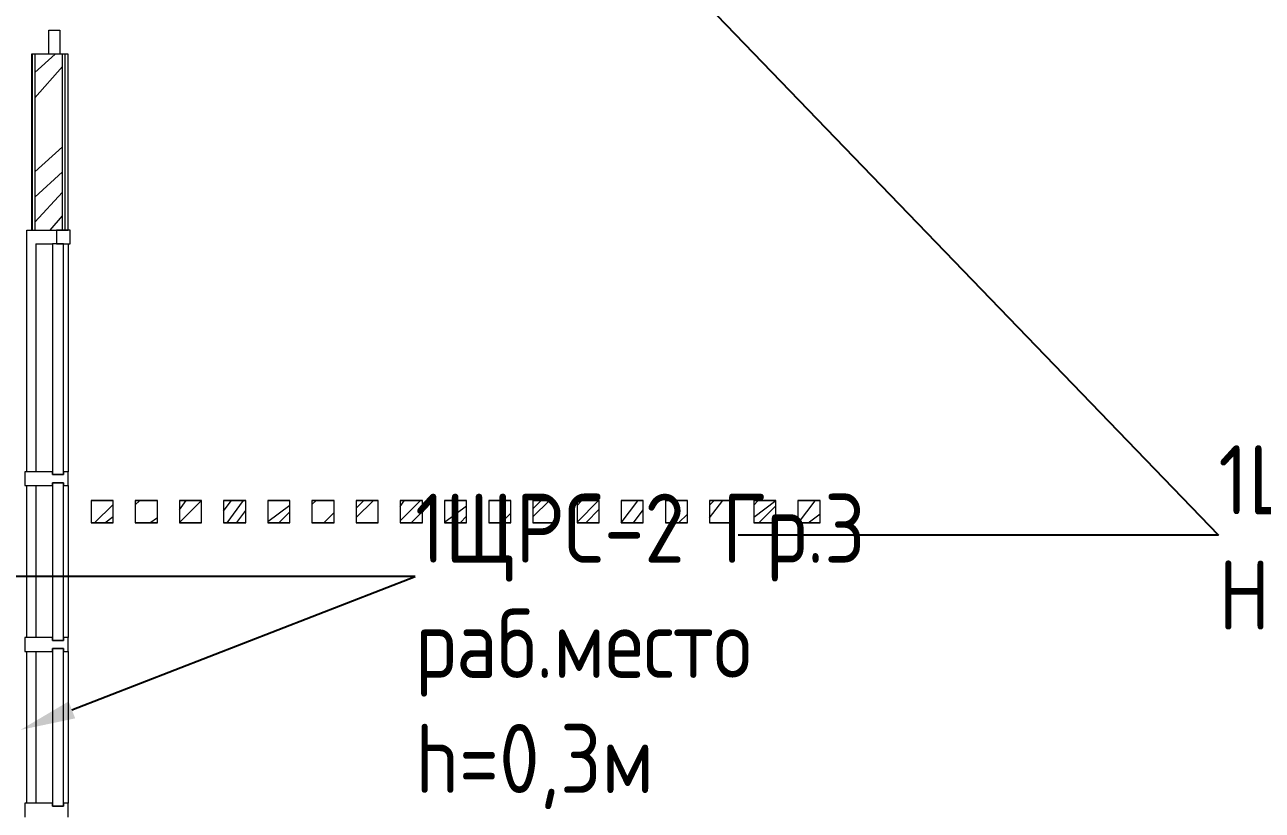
# Model space of a CAD drawing. Header units: millimetres. Extents: x -32 to 417638015, y -35 to 175284279.
# Drawn here: x 416283091 to 416287572, y 175235748 to 175238591 of the extents above; entities that cross this region are included whole.
import ezdxf
from ezdxf import colors
from ezdxf.entities.mleader import LeaderData, LeaderLine
from ezdxf.math import Vec2, Vec3

# ---------------------------------------------------------------- set-up
doc = ezdxf.new("R2010")
doc.units = ezdxf.units.MM
doc.layers.add('_ЭМ_Надписи', color=7, linetype='Continuous')
doc.layers.add('ЭОМ_Лотки рабочие', color=5, linetype='Continuous')
for name, color, linetype, lineweight in [('_ЭМ_ТХобщее_слой', 7, 'Continuous', 30), ('Витраж', 7, 'Continuous', 9), ('Двери', 7, 'Continuous', 9), ('Ограждение', 7, 'Continuous', 9), ('Панели витража', 7, 'Continuous', 9), ('Перекрытие', 7, 'Continuous', 18), ('Стены отделка', 7, 'Continuous', 30), ('Стены штриховка', 7, 'Continuous', 9), ('ШТРИХОВКА', 252, 'Continuous', 15)]:
    doc.layers.add(name, color=color, linetype=linetype, lineweight=lineweight)
doc.styles.add('ЭОМ', font='isocpeur.ttf', dxfattribs={"width": 0.85, "height": 250})

# ---------------------------------------------------------------- blocks, each defined once
blk = doc.blocks.new('ТХ 1 этаж.')
at = {"layer": 'Ограждение', "true_color": 0x939598}
h = blk.add_hatch(dxfattribs=at)
h.set_pattern_fill('FP_23', color=252, style=0, pattern_type=2)
h.set_pattern_definition([(45, (7413.678869795811, -1367.477550412412), (-106.0660171779821, 106.0660171779821), [])])
h.paths.add_polyline_path([(25989.35694040495, 3722.754045388079), (26069.35694040492, 3722.754045388079), (26069.35694040492, 3802.754045388137), (25989.35694040495, 3802.754045388137)])
h.paths.add_polyline_path([(35660.67886979587, 3722.754045388079), (35660.67886979587, 3802.754045388079), (35580.67886979587, 3802.754045388079), (35580.67886979587, 3722.754045388079)])
h.paths.add_polyline_path([(26469.35694040498, 3722.754045388079), (26549.35694040495, 3722.754045388079), (26549.35694040495, 3802.754045388137), (26469.35694040498, 3802.754045388137)])
h.paths.add_polyline_path([(26949.35694040495, 3722.754045388079), (27029.35694040492, 3722.754045388079), (27029.35694040492, 3802.754045388137), (26949.35694040495, 3802.754045388137)])
h.paths.add_polyline_path([(36140.67886979587, 3722.754045388079), (36140.67886979587, 3802.754045388079), (36060.6788697959, 3802.754045388079), (36060.6788697959, 3722.754045388079)])
h.paths.add_polyline_path([(26229.35694040498, 3722.754045388079), (26229.35694040498, 3802.754045388137), (26149.35694040492, 3802.754045388137), (26149.35694040492, 3722.754045388079)])
h.paths.add_polyline_path([(36255.37198221427, 3722.754045388079), (36300.67886979584, 3722.754045388079), (36300.67886979584, 3802.754045388079), (36220.67886979587, 3802.754045388079), (36220.67886979587, 3722.754045388079)])
h.paths.add_polyline_path([(35820.67886979587, 3722.754045388079), (35820.67886979587, 3802.754045388079), (35740.6788697959, 3802.754045388079), (35740.6788697959, 3722.754045388079)])
h.paths.add_polyline_path([(26389.35694040492, 3722.754045388079), (26389.35694040492, 3802.754045388137), (26309.35694040495, 3802.754045388137), (26309.35694040495, 3722.754045388079)])
h.paths.add_polyline_path([(26789.35694040498, 3722.754045388079), (26869.35694040495, 3722.754045388079), (26869.35694040495, 3802.754045388137), (26789.35694040498, 3802.754045388137)])
h.paths.add_polyline_path([(35980.67886979584, 3722.754045388079), (35980.67886979584, 3802.754045388079), (35900.67886979587, 3802.754045388079), (35900.67886979587, 3722.754045388079)])
h.paths.add_polyline_path([(36860.67886979584, 3722.754045388079), (36940.67886979587, 3722.754045388079), (36940.67886979587, 3802.754045388079), (36860.67886979584, 3802.754045388079)])
h.paths.add_polyline_path([(26629.35694040495, 3722.754045388079), (26709.35694040492, 3722.754045388079), (26709.35694040492, 3802.754045388137), (26629.35694040495, 3802.754045388137)])
h.paths.add_polyline_path([(37020.67886979584, 3722.754045388079), (37100.67886979587, 3722.754045388079), (37100.67886979587, 3802.754045388079), (37020.67886979584, 3802.754045388079)])
h.paths.add_polyline_path([(37260.67886979587, 3722.754045388079), (37260.67886979587, 3802.754045388079), (37180.67886979584, 3802.754045388079), (37180.67886979584, 3722.754045388079)])
h.paths.add_polyline_path([(27749.35694040498, 3722.754045388079), (27829.35694040495, 3722.754045388079), (27829.35694040495, 3802.754045388079), (27749.35694040498, 3802.754045388079)])
h.paths.add_polyline_path([(36620.67886979584, 3722.754045388079), (36620.67886979584, 3802.754045388079), (36540.67886979587, 3802.754045388079), (36540.67886979587, 3722.754045388079)])
h.paths.add_polyline_path([(27909.35694040492, 3722.754045388079), (27989.35694040492, 3722.754045388079), (27989.35694040492, 3802.754045388079), (27909.35694040492, 3802.754045388079)])
h.paths.add_polyline_path([(28069.35694040498, 3722.754045388079), (28149.35694040495, 3722.754045388079), (28149.35694040495, 3802.754045388079), (28069.35694040498, 3802.754045388079)])
h.paths.add_polyline_path([(36780.67886979587, 3722.754045388079), (36780.67886979587, 3802.754045388079), (36700.6788697959, 3802.754045388079), (36700.6788697959, 3722.754045388079)])
h.paths.add_polyline_path([(28389.35694040495, 3722.754045388079), (28469.35694040492, 3722.754045388079), (28469.35694040492, 3802.754045388079), (28389.35694040495, 3802.754045388079)])
h.paths.add_polyline_path([(36460.67886979587, 3722.754045388079), (36460.67886979587, 3802.754045388079), (36380.67886979587, 3802.754045388079), (36380.67886979587, 3722.754045388079)])
h.paths.add_polyline_path([(28229.35694040492, 3722.754045388079), (28309.35694040492, 3722.754045388079), (28309.35694040492, 3802.754045388079), (28229.35694040492, 3802.754045388079)])
h.paths.add_polyline_path([(34780.67886979584, 3722.754045388079), (34860.6788697959, 3722.754045388079), (34860.6788697959, 3802.754045388079), (34780.67886979584, 3802.754045388079)])
h.paths.add_polyline_path([(28549.35694040492, 3722.754045388079), (28629.35694040492, 3722.754045388079), (28629.35694040492, 3802.754045388079), (28549.35694040492, 3802.754045388079)])
h.paths.add_polyline_path([(35180.6788697959, 3722.754045388079), (35180.6788697959, 3802.754045388079), (35100.6788697959, 3802.754045388079), (35100.6788697959, 3722.754045388079)])
h.paths.add_polyline_path([(27269.35694040492, 3722.754045388079), (27349.35694040492, 3722.754045388079), (27349.35694040492, 3802.754045388079), (27269.35694040492, 3802.754045388079)])
h.paths.add_polyline_path([(35340.67886979584, 3722.754045388079), (35340.67886979584, 3802.754045388079), (35260.67886979587, 3802.754045388079), (35260.67886979587, 3722.754045388079)])
h.paths.add_polyline_path([(27109.35694040498, 3722.754045388079), (27189.35694040495, 3722.754045388079), (27189.35694040495, 3802.754045388079), (27109.35694040498, 3802.754045388079)])
h.paths.add_polyline_path([(35500.67886979587, 3722.754045388079), (35500.67886979587, 3802.754045388079), (35420.6788697959, 3802.754045388079), (35420.6788697959, 3722.754045388079)])
h.paths.add_polyline_path([(27589.35694040492, 3722.754045388079), (27669.35694040492, 3722.754045388079), (27669.35694040492, 3802.754045388079), (27589.35694040492, 3802.754045388079)])
h.paths.add_polyline_path([(35020.67886979584, 3722.754045388079), (35020.67886979584, 3802.754045388079), (34940.67886979587, 3802.754045388079), (34940.67886979587, 3722.754045388079)])
h.paths.add_polyline_path([(34560.67886979587, 3722.754045388079), (34560.67886979587, 3802.754045388079), (34480.6788697959, 3802.754045388079), (34480.6788697959, 3722.754045388079), (34539.42844598548, 3722.754045388079)])
h.paths.add_polyline_path([(27429.35694040498, 3722.754045388079), (27509.35694040495, 3722.754045388079), (27509.35694040495, 3802.754045388079), (27429.35694040498, 3802.754045388079)])
h.paths.add_polyline_path([(34700.67886979587, 3722.754045388079), (34700.67886979587, 3802.754045388079), (34620.67886979587, 3802.754045388079), (34620.67886979587, 3722.754045388079)])
at = {"layer": 'Ограждение', "color": 252, "lineweight": 18, "true_color": 0x939598}
for p, q in [((26069.35694040492, 3802.754045388137), (25989.35694040492, 3802.754045388137)), ((25989.35694040492, 3802.754045388137), (25989.35694040492, 3722.754045388079)), ((26069.35694040492, 3722.754045388079), (26069.35694040492, 3802.754045388137)), ((26229.35694040495, 3802.754045388137), (26149.35694040489, 3802.754045388137)), ((26149.35694040489, 3802.754045388137), (26149.35694040489, 3722.754045388079)), ((26229.35694040495, 3722.754045388079), (26229.35694040495, 3802.754045388137)), ((26389.35694040492, 3802.754045388079), (26309.35694040492, 3802.754045388079)), ((26309.35694040492, 3802.754045388079), (26309.35694040492, 3722.754045388079)), ((26389.35694040492, 3722.754045388079), (26389.35694040492, 3802.754045388079)), ((26549.35694040495, 3802.754045388079), (26469.35694040495, 3802.754045388079)), ((26469.35694040495, 3802.754045388079), (26469.35694040495, 3722.754045388079)), ((26549.35694040495, 3722.754045388079), (26549.35694040495, 3802.754045388079)), ((26709.35694040489, 3802.754045388079), (26629.35694040492, 3802.754045388079)), ((26629.35694040492, 3802.754045388079), (26629.35694040492, 3722.754045388079)), ((26709.35694040489, 3722.754045388079), (26709.35694040489, 3802.754045388079)), ((26869.35694040492, 3802.754045388079), (26789.35694040495, 3802.754045388079)), ((26789.35694040495, 3802.754045388079), (26789.35694040495, 3722.754045388079)), ((26869.35694040492, 3722.754045388079), (26869.35694040492, 3802.754045388079)), ((27029.35694040489, 3802.754045388079), (26949.35694040492, 3802.754045388079)), ((26949.35694040492, 3802.754045388079), (26949.35694040492, 3722.754045388079)), ((27029.35694040489, 3722.754045388079), (27029.35694040489, 3802.754045388079)), ((27189.35694040492, 3802.754045388079), (27109.35694040495, 3802.754045388079)), ((27109.35694040495, 3802.754045388079), (27109.35694040495, 3722.754045388079)), ((27189.35694040492, 3722.754045388079), (27189.35694040492, 3802.754045388079)), ((27349.35694040489, 3802.754045388079), (27269.35694040492, 3802.754045388079)), ((27269.35694040492, 3802.754045388079), (27269.35694040492, 3722.754045388079)), ((27349.35694040489, 3722.754045388079), (27349.35694040489, 3802.754045388079)), ((27509.35694040492, 3802.754045388079), (27429.35694040495, 3802.754045388079)), ((27429.35694040495, 3802.754045388079), (27429.35694040495, 3722.754045388079)), ((27509.35694040492, 3722.754045388079), (27509.35694040492, 3802.754045388079)), ((27669.35694040489, 3802.754045388079), (27589.35694040492, 3802.754045388079)), ((27589.35694040492, 3802.754045388079), (27589.35694040492, 3722.754045388079)), ((27669.35694040489, 3722.754045388079), (27669.35694040489, 3802.754045388079)), ((27829.35694040492, 3802.754045388079), (27749.35694040495, 3802.754045388079)), ((27749.35694040495, 3802.754045388079), (27749.35694040495, 3722.754045388079)), ((27829.35694040492, 3722.754045388079), (27829.35694040492, 3802.754045388079)), ((27989.35694040489, 3802.754045388079), (27909.35694040492, 3802.754045388079)), ((27909.35694040492, 3802.754045388079), (27909.35694040492, 3722.754045388079)), ((27989.35694040489, 3722.754045388079), (27989.35694040489, 3802.754045388079)), ((28149.35694040492, 3802.754045388079), (28069.35694040495, 3802.754045388079)), ((28069.35694040495, 3802.754045388079), (28069.35694040495, 3722.754045388079)), ((28149.35694040492, 3722.754045388079), (28149.35694040492, 3802.754045388079)), ((28309.35694040489, 3802.754045388079), (28229.35694040492, 3802.754045388079)), ((28229.35694040492, 3802.754045388079), (28229.35694040492, 3722.754045388079)), ((28309.35694040489, 3722.754045388079), (28309.35694040489, 3802.754045388079)), ((28469.35694040492, 3802.754045388079), (28389.35694040495, 3802.754045388079)), ((28389.35694040495, 3802.754045388079), (28389.35694040495, 3722.754045388079)), ((28469.35694040492, 3722.754045388079), (28469.35694040492, 3802.754045388079)), ((28629.35694040489, 3802.754045388079), (28549.35694040489, 3802.754045388079)), ((28549.35694040489, 3802.754045388079), (28549.35694040489, 3722.754045388079)), ((28629.35694040489, 3722.754045388079), (28629.35694040489, 3802.754045388079)), ((25989.35694040492, 3722.754045388079), (26069.35694040492, 3722.754045388079)), ((26149.35694040489, 3722.754045388079), (26229.35694040495, 3722.754045388079)), ((26309.35694040492, 3722.754045388079), (26389.35694040492, 3722.754045388079)), ((26469.35694040495, 3722.754045388079), (26549.35694040495, 3722.754045388079)), ((26629.35694040492, 3722.754045388079), (26709.35694040489, 3722.754045388079)), ((26789.35694040495, 3722.754045388079), (26869.35694040492, 3722.754045388079)), ((26949.35694040492, 3722.754045388079), (27029.35694040489, 3722.754045388079)), ((27109.35694040495, 3722.754045388079), (27189.35694040492, 3722.754045388079)), ((27269.35694040492, 3722.754045388079), (27349.35694040489, 3722.754045388079)), ((27429.35694040495, 3722.754045388079), (27509.35694040492, 3722.754045388079)), ((27589.35694040492, 3722.754045388079), (27669.35694040489, 3722.754045388079)), ((27749.35694040495, 3722.754045388079), (27829.35694040492, 3722.754045388079)), ((27909.35694040492, 3722.754045388079), (27989.35694040489, 3722.754045388079)), ((28069.35694040495, 3722.754045388079), (28149.35694040492, 3722.754045388079)), ((28229.35694040492, 3722.754045388079), (28309.35694040489, 3722.754045388079)), ((28389.35694040495, 3722.754045388079), (28469.35694040492, 3722.754045388079)), ((28549.35694040489, 3722.754045388079), (28629.35694040489, 3722.754045388079))]:
    blk.add_line(p, q, dxfattribs=at)
blk = doc.blocks.new('1 этаж')
at = {"layer": 'Ограждение'}
h = blk.add_hatch(dxfattribs=at)
h.set_pattern_fill('FP_23', color=8, style=0, pattern_type=2)
h.set_pattern_definition([(45, (557.2005734382547, 188.9018102923583), (-106.0660171779821, 106.0660171779821), [])])
h.paths.add_polyline_path([(19132.87864404739, 5279.13340609286), (19212.87864404737, 5279.13340609286), (19212.87864404737, 5359.133406092911), (19132.87864404739, 5359.133406092911)])
h.paths.add_polyline_path([(28804.2005734383, 5279.13340609286), (28804.2005734383, 5359.133406092833), (28724.20057343831, 5359.133406092833), (28724.20057343831, 5279.13340609286)])
h.paths.add_polyline_path([(19612.87864404742, 5279.13340609286), (19692.8786440474, 5279.13340609286), (19692.8786440474, 5359.133406092911), (19612.87864404742, 5359.133406092911)])
h.paths.add_polyline_path([(20092.87864404738, 5279.13340609286), (20172.87864404736, 5279.13340609286), (20172.87864404736, 5359.133406092911), (20092.87864404738, 5359.133406092911)])
h.paths.add_polyline_path([(29284.20057343832, 5279.13340609286), (29284.20057343832, 5359.133406092833), (29204.20057343834, 5359.133406092833), (29204.20057343834, 5279.13340609286)])
h.paths.add_polyline_path([(19372.87864404741, 5279.13340609286), (19372.87864404741, 5359.133406092911), (19292.87864404735, 5359.133406092911), (19292.87864404735, 5279.13340609286)])
h.paths.add_polyline_path([(29398.89368585673, 5279.13340609286), (29444.20057343828, 5279.13340609286), (29444.20057343828, 5359.133406092833), (29364.2005734383, 5359.133406092833), (29364.2005734383, 5279.13340609286)])
h.paths.add_polyline_path([(28964.20057343832, 5279.13340609286), (28964.20057343832, 5359.133406092833), (28884.20057343834, 5359.133406092833), (28884.20057343834, 5279.13340609286)])
h.paths.add_polyline_path([(19532.87864404737, 5279.13340609286), (19532.87864404737, 5359.133406092911), (19452.87864404739, 5359.133406092911), (19452.87864404739, 5279.13340609286)])
h.paths.add_polyline_path([(19932.87864404742, 5279.13340609286), (20012.8786440474, 5279.13340609286), (20012.8786440474, 5359.133406092911), (19932.87864404742, 5359.133406092911)])
h.paths.add_polyline_path([(29124.20057343828, 5279.13340609286), (29124.20057343828, 5359.133406092833), (29044.20057343831, 5359.133406092833), (29044.20057343831, 5279.13340609286)])
h.paths.add_polyline_path([(30004.20057343829, 5279.13340609286), (30084.20057343831, 5279.13340609286), (30084.20057343831, 5359.133406092833), (30004.20057343829, 5359.133406092833)])
h.paths.add_polyline_path([(19772.87864404738, 5279.13340609286), (19852.87864404737, 5279.13340609286), (19852.87864404737, 5359.133406092911), (19772.87864404738, 5359.133406092911)])
h.paths.add_polyline_path([(30164.20057343829, 5279.13340609286), (30244.20057343831, 5279.13340609286), (30244.20057343831, 5359.133406092833), (30164.20057343829, 5359.133406092833)])
h.paths.add_polyline_path([(30404.20057343831, 5279.13340609286), (30404.20057343831, 5359.133406092833), (30324.20057343829, 5359.133406092833), (30324.20057343829, 5279.13340609286)])
h.paths.add_polyline_path([(20892.87864404741, 5279.13340609286), (20972.87864404739, 5279.13340609286), (20972.87864404739, 5359.133406092833), (20892.87864404741, 5359.133406092833)])
h.paths.add_polyline_path([(29764.20057343829, 5279.13340609286), (29764.20057343829, 5359.133406092833), (29684.2005734383, 5359.133406092833), (29684.2005734383, 5279.13340609286)])
h.paths.add_polyline_path([(21052.87864404737, 5279.13340609286), (21132.87864404735, 5279.13340609286), (21132.87864404735, 5359.133406092833), (21052.87864404737, 5359.133406092833)])
h.paths.add_polyline_path([(21212.87864404741, 5279.13340609286), (21292.87864404739, 5279.13340609286), (21292.87864404739, 5359.133406092833), (21212.87864404741, 5359.133406092833)])
h.paths.add_polyline_path([(29924.20057343831, 5279.13340609286), (29924.20057343831, 5359.133406092833), (29844.20057343833, 5359.133406092833), (29844.20057343833, 5279.13340609286)])
h.paths.add_polyline_path([(21532.8786440474, 5279.13340609286), (21612.87864404738, 5279.13340609286), (21612.87864404738, 5359.133406092833), (21532.8786440474, 5359.133406092833)])
h.paths.add_polyline_path([(29604.20057343832, 5279.13340609286), (29604.20057343832, 5359.133406092833), (29524.20057343833, 5359.133406092833), (29524.20057343833, 5279.13340609286)])
h.paths.add_polyline_path([(21372.87864404737, 5279.13340609286), (21452.87864404736, 5279.13340609286), (21452.87864404736, 5359.133406092833), (21372.87864404737, 5359.133406092833)])
h.paths.add_polyline_path([(27924.20057343828, 5279.13340609286), (28004.20057343833, 5279.13340609286), (28004.20057343833, 5359.133406092833), (27924.20057343828, 5359.133406092833)])
h.paths.add_polyline_path([(21692.87864404736, 5279.13340609286), (21772.87864404735, 5279.13340609286), (21772.87864404735, 5359.133406092833), (21692.87864404736, 5359.133406092833)])
h.paths.add_polyline_path([(28324.20057343833, 5279.13340609286), (28324.20057343833, 5359.133406092833), (28244.20057343835, 5359.133406092833), (28244.20057343835, 5279.13340609286)])
h.paths.add_polyline_path([(20412.87864404738, 5279.13340609286), (20492.87864404736, 5279.13340609286), (20492.87864404736, 5359.133406092833), (20412.87864404738, 5359.133406092833)])
h.paths.add_polyline_path([(28484.20057343829, 5279.13340609286), (28484.20057343829, 5359.133406092833), (28404.20057343831, 5359.133406092833), (28404.20057343831, 5279.13340609286)])
h.paths.add_polyline_path([(20252.87864404741, 5279.13340609286), (20332.8786440474, 5279.13340609286), (20332.8786440474, 5359.133406092833), (20252.87864404741, 5359.133406092833)])
h.paths.add_polyline_path([(28644.20057343832, 5279.13340609286), (28644.20057343832, 5359.133406092833), (28564.20057343834, 5359.133406092833), (28564.20057343834, 5279.13340609286)])
h.paths.add_polyline_path([(20732.87864404737, 5279.13340609286), (20812.87864404736, 5279.13340609286), (20812.87864404736, 5359.133406092833), (20732.87864404737, 5359.133406092833)])
h.paths.add_polyline_path([(28164.20057343829, 5279.13340609286), (28164.20057343829, 5359.133406092833), (28084.20057343831, 5359.133406092833), (28084.20057343831, 5279.13340609286)])
h.paths.add_polyline_path([(27704.20057343832, 5279.13340609286), (27704.20057343832, 5359.133406092833), (27624.20057343834, 5359.133406092833), (27624.20057343834, 5279.13340609286), (27682.95014962791, 5279.13340609286)])
h.paths.add_polyline_path([(20572.87864404741, 5279.13340609286), (20652.8786440474, 5279.13340609286), (20652.8786440474, 5359.133406092833), (20572.87864404741, 5359.133406092833)])
h.paths.add_polyline_path([(27844.2005734383, 5279.13340609286), (27844.2005734383, 5359.133406092833), (27764.20057343832, 5359.133406092833), (27764.20057343832, 5279.13340609286)])
at = {"layer": 'Стены штриховка'}
h = blk.add_hatch(dxfattribs=at)
h.set_pattern_fill('ANSI34', color=8, scale=20)
h.set_pattern_definition([(45, (-31496.66335460375, 188.9018102923583), (-269.4076836320746, 269.4076836320746), []), (45, (-31406.86075460375, 188.9018102923583), (-269.4076836320746, 269.4076836320746), []), (45, (-31317.05815460374, 188.9018102923583), (-269.4076836320746, 269.4076836320746), []), (45, (-31227.25535460375, 188.9018102923583), (-269.4076836320746, 269.4076836320746), [])])
h.paths.add_polyline_path([(19029.70057343828, 8614.110918689734), (18929.70057343825, 8614.110918689734), (18929.70057343828, 8004.110918689697), (19029.70057343828, 8004.110918689697)])
h.paths.add_polyline_path([(19029.70057343828, 6974.110918689734), (18929.70057343828, 6974.110918689734), (18929.70057343828, 6337.39189921855), (19029.70057343828, 6337.39189921855)])
h.paths.add_polyline_path([(19049.70057343828, 3337.391899218608), (18929.70057343828, 3337.391899218608), (18929.70057343828, 2667.133406092893), (19029.70057343828, 2667.133406092893), (19029.70057343828, 2836.133406092868), (19049.70057343828, 2836.133406092868)])
at = {"layer": 'Витраж', "color": 8, "lineweight": 18}
for p, q in [((19007.70057343824, 6337.391899218579), (19007.70057343824, 6287.391899218555)), ((19057.70057343827, 6337.391899218579), (19007.70057343824, 6337.391899218579)), ((19057.70057343827, 6287.391899218555), (19057.70057343827, 6337.391899218579)), ((19007.70057343824, 6287.391899218555), (19057.70057343827, 6287.391899218555))]:
    blk.add_line(p, q, dxfattribs=at)
at = {"layer": 'Витраж', "color": 8}
for p, q in [((18932.70057343827, 6287.39189921858), (18992.70057343827, 6287.39189921858)), ((18932.70057343827, 6287.39189921858), (18932.70057343827, 5462.391899218578)), ((19049.70057343827, 6287.39189921858), (19049.70057343827, 5462.391899218578)), ((18932.70057343827, 5412.391899218578), (18932.70057343827, 4862.391899218578)), ((19049.70057343827, 5412.391899218578), (19049.70057343827, 4862.391899218578)), ((18932.70057343827, 4812.391899218645), (18932.70057343827, 4262.391899218645)), ((19049.70057343827, 4812.391899218645), (19049.70057343827, 4262.391899218645))]:
    blk.add_line(p, q, dxfattribs=at)
at = {"layer": 'Витраж', "color": 8, "lineweight": 18, "extrusion": (0, 0, -1)}
for p, q in [((18992.70057343827, 5462.391899218591), (18892.70057343829, 5462.391899218591)), ((18892.70057343829, 5462.391899218591), (18892.70057343829, 5412.391899218567)), ((18992.70057343827, 5452.391899218558), (18992.70057343827, 5462.391899218591)), ((19032.70057343825, 5452.391899218558), (18992.70057343827, 5452.391899218558)), ((19049.70057343827, 5462.391899218591), (19032.70057343825, 5462.391899218591)), ((19032.70057343825, 5462.391899218591), (19032.70057343825, 5452.391899218558)), ((19049.70057343827, 5412.391899218567), (19049.70057343827, 5462.391899218591)), ((18892.70057343829, 5412.391899218567), (18992.70057343826, 5412.391899218567)), ((18992.70057343826, 5422.3918992186), (19032.70057343825, 5422.3918992186)), ((18992.70057343826, 5412.391899218567), (18992.70057343826, 5422.3918992186)), ((19032.70057343825, 5422.3918992186), (19032.70057343825, 5412.391899218567)), ((19032.70057343825, 5412.391899218567), (19049.70057343827, 5412.391899218567)), ((18992.70057343827, 4862.391899218591), (18892.70057343829, 4862.391899218591)), ((18892.70057343829, 4862.391899218591), (18892.70057343829, 4812.391899218567)), ((18992.70057343827, 4852.391899218558), (18992.70057343827, 4862.391899218591)), ((19032.70057343825, 4852.391899218558), (18992.70057343827, 4852.391899218558)), ((19049.70057343827, 4862.391899218591), (19032.70057343825, 4862.391899218591)), ((19032.70057343825, 4862.391899218591), (19032.70057343825, 4852.391899218558)), ((19049.70057343827, 4812.391899218567), (19049.70057343827, 4862.391899218591)), ((18892.70057343829, 4812.391899218567), (18992.70057343826, 4812.391899218567)), ((18992.70057343826, 4822.3918992186), (19032.70057343825, 4822.3918992186)), ((18992.70057343826, 4812.391899218567), (18992.70057343826, 4822.3918992186)), ((19032.70057343825, 4822.3918992186), (19032.70057343825, 4812.391899218567)), ((19032.70057343825, 4812.391899218567), (19049.70057343827, 4812.391899218567)), ((18992.70057343827, 4262.391899218591), (18892.70057343829, 4262.391899218591)), ((18892.70057343829, 4262.391899218591), (18892.70057343829, 4212.391899218567)), ((18992.70057343827, 4252.391899218558), (18992.70057343827, 4262.391899218591)), ((19049.70057343827, 4262.391899218591), (19032.70057343825, 4262.391899218591)), ((19032.70057343825, 4262.391899218591), (19032.70057343825, 4252.391899218558)), ((19049.70057343827, 4212.391899218567), (19049.70057343827, 4262.391899218591)), ((19032.70057343825, 4252.391899218558), (18992.70057343827, 4252.391899218558))]:
    blk.add_line(p, q, dxfattribs=at)
at = {"layer": 'Двери', "color": 8}
for p, q in [((18979.70057343827, 7061.11091868973), (19019.70057343826, 7061.11091868973)), ((18979.70057343827, 6974.110918689731), (18979.70057343827, 7061.11091868973)), ((19019.70057343826, 7061.11091868973), (19019.70057343826, 6974.110918689731)), ((19019.70057343826, 6974.110918689731), (18979.70057343827, 6974.110918689731))]:
    blk.add_line(p, q, dxfattribs=at)
at = {"layer": 'Ограждение', "color": 8, "lineweight": 18}
for p, q in [((19212.87864404735, 5359.133406092903), (19132.87864404737, 5359.133406092903)), ((19132.87864404737, 5359.133406092903), (19132.87864404737, 5279.133406092851)), ((19212.87864404735, 5279.133406092851), (19212.87864404735, 5359.133406092903)), ((19372.87864404739, 5359.133406092903), (19292.87864404733, 5359.133406092903)), ((19292.87864404733, 5359.133406092903), (19292.87864404733, 5279.133406092851)), ((19372.87864404739, 5279.133406092851), (19372.87864404739, 5359.133406092903)), ((19532.87864404735, 5359.133406092833), (19452.87864404737, 5359.133406092833)), ((19452.87864404737, 5359.133406092833), (19452.87864404737, 5279.133406092851)), ((19532.87864404735, 5279.133406092851), (19532.87864404735, 5359.133406092833)), ((19692.87864404738, 5359.133406092833), (19612.8786440474, 5359.133406092833)), ((19612.8786440474, 5359.133406092833), (19612.8786440474, 5279.133406092851)), ((19692.87864404738, 5279.133406092851), (19692.87864404738, 5359.133406092833)), ((19852.87864404735, 5359.133406092833), (19772.87864404736, 5359.133406092833)), ((19772.87864404736, 5359.133406092833), (19772.87864404736, 5279.133406092851)), ((19852.87864404735, 5279.133406092851), (19852.87864404735, 5359.133406092833)), ((20012.87864404738, 5359.133406092833), (19932.8786440474, 5359.133406092833)), ((19932.8786440474, 5359.133406092833), (19932.8786440474, 5279.133406092851)), ((20012.87864404738, 5279.133406092851), (20012.87864404738, 5359.133406092833)), ((20172.87864404734, 5359.133406092833), (20092.87864404736, 5359.133406092833)), ((20092.87864404736, 5359.133406092833), (20092.87864404736, 5279.133406092851)), ((20172.87864404734, 5279.133406092851), (20172.87864404734, 5359.133406092833)), ((20332.87864404738, 5359.133406092833), (20252.8786440474, 5359.133406092833)), ((20252.8786440474, 5359.133406092833), (20252.8786440474, 5279.133406092851)), ((20332.87864404738, 5279.133406092851), (20332.87864404738, 5359.133406092833)), ((20492.87864404734, 5359.133406092833), (20412.87864404736, 5359.133406092833)), ((20412.87864404736, 5359.133406092833), (20412.87864404736, 5279.133406092851)), ((20492.87864404734, 5279.133406092851), (20492.87864404734, 5359.133406092833)), ((20652.87864404737, 5359.133406092833), (20572.87864404739, 5359.133406092833)), ((20572.87864404739, 5359.133406092833), (20572.87864404739, 5279.133406092851)), ((20652.87864404737, 5279.133406092851), (20652.87864404737, 5359.133406092833)), ((20812.87864404734, 5359.133406092833), (20732.87864404736, 5359.133406092833)), ((20732.87864404736, 5359.133406092833), (20732.87864404736, 5279.133406092851)), ((20812.87864404734, 5279.133406092851), (20812.87864404734, 5359.133406092833)), ((20972.87864404737, 5359.133406092833), (20892.87864404739, 5359.133406092833)), ((20892.87864404739, 5359.133406092833), (20892.87864404739, 5279.133406092851)), ((20972.87864404737, 5279.133406092851), (20972.87864404737, 5359.133406092833)), ((21132.87864404733, 5359.133406092833), (21052.87864404735, 5359.133406092833)), ((21052.87864404735, 5359.133406092833), (21052.87864404735, 5279.133406092851)), ((21132.87864404733, 5279.133406092851), (21132.87864404733, 5359.133406092833)), ((21292.87864404737, 5359.133406092833), (21212.87864404739, 5359.133406092833)), ((21212.87864404739, 5359.133406092833), (21212.87864404739, 5279.133406092851)), ((21292.87864404737, 5279.133406092851), (21292.87864404737, 5359.133406092833)), ((21452.87864404733, 5359.133406092833), (21372.87864404735, 5359.133406092833)), ((21372.87864404735, 5359.133406092833), (21372.87864404735, 5279.133406092851)), ((21452.87864404733, 5279.133406092851), (21452.87864404733, 5359.133406092833)), ((21612.87864404736, 5359.133406092833), (21532.87864404738, 5359.133406092833)), ((21532.87864404738, 5359.133406092833), (21532.87864404738, 5279.133406092851)), ((21612.87864404736, 5279.133406092851), (21612.87864404736, 5359.133406092833)), ((21772.87864404733, 5359.133406092833), (21692.87864404735, 5359.133406092833)), ((21692.87864404735, 5359.133406092833), (21692.87864404735, 5279.133406092851)), ((21772.87864404733, 5279.133406092851), (21772.87864404733, 5359.133406092833)), ((19132.87864404737, 5279.133406092851), (19212.87864404735, 5279.133406092851)), ((19292.87864404733, 5279.133406092851), (19372.87864404739, 5279.133406092851)), ((19452.87864404737, 5279.133406092851), (19532.87864404735, 5279.133406092851)), ((19612.8786440474, 5279.133406092851), (19692.87864404738, 5279.133406092851)), ((19772.87864404736, 5279.133406092851), (19852.87864404735, 5279.133406092851)), ((19932.8786440474, 5279.133406092851), (20012.87864404738, 5279.133406092851)), ((20092.87864404736, 5279.133406092851), (20172.87864404734, 5279.133406092851)), ((20252.8786440474, 5279.133406092851), (20332.87864404738, 5279.133406092851)), ((20412.87864404736, 5279.133406092851), (20492.87864404734, 5279.133406092851)), ((20572.87864404739, 5279.133406092851), (20652.87864404737, 5279.133406092851)), ((20732.87864404736, 5279.133406092851), (20812.87864404734, 5279.133406092851)), ((20892.87864404739, 5279.133406092851), (20972.87864404737, 5279.133406092851)), ((21052.87864404735, 5279.133406092851), (21132.87864404733, 5279.133406092851)), ((21212.87864404739, 5279.133406092851), (21292.87864404737, 5279.133406092851)), ((21372.87864404735, 5279.133406092851), (21452.87864404733, 5279.133406092851)), ((21532.87864404738, 5279.133406092851), (21612.87864404736, 5279.133406092851)), ((21692.87864404735, 5279.133406092851), (21772.87864404733, 5279.133406092851))]:
    blk.add_line(p, q, dxfattribs=at)
at = {"layer": 'Панели витража', "color": 8, "lineweight": 18}
for p, q in [((18992.70057343827, 6287.39189921858), (18992.70057343826, 5452.391899218579)), ((19032.70057343825, 6287.39189921858), (18992.70057343827, 6287.39189921858)), ((19032.70057343825, 5452.391899218578), (19032.70057343825, 6287.39189921858)), ((18992.70057343826, 5452.391899218579), (19032.70057343825, 5452.391899218578)), ((18992.70057343827, 5422.391899218601), (18992.70057343826, 4852.391899218557)), ((19032.70057343825, 5422.391899218601), (18992.70057343827, 5422.391899218601)), ((19032.70057343825, 4852.391899218557), (19032.70057343825, 5422.391899218601)), ((18992.70057343826, 4852.391899218557), (19032.70057343825, 4852.391899218557)), ((18992.70057343827, 4822.391899218601), (18992.70057343826, 4252.391899218557)), ((19032.70057343825, 4822.391899218601), (18992.70057343827, 4822.391899218601)), ((19032.70057343825, 4252.391899218557), (19032.70057343825, 4822.391899218601)), ((18992.70057343826, 4252.391899218557), (19032.70057343825, 4252.391899218557))]:
    blk.add_line(p, q, dxfattribs=at)
at = {"layer": 'Перекрытие', "color": 8}
for p, q in [((18899.70057343825, 5462.39189921859), (18899.70057343825, 6337.391899218548)), ((18899.70057343825, 4862.39189921859), (18899.70057343825, 5412.391899218568)), ((18899.70057343825, 4262.391899218586), (18899.70057343825, 4812.391899218572))]:
    blk.add_line(p, q, dxfattribs=at)
at = {"layer": 'Стены отделка', "color": 8, "lineweight": 9}
for p, q in [((18979.70057343828, 6974.110918689759), (18917.70057343828, 6974.110918689752)), ((18917.70057343828, 6974.110918689752), (18917.70057343828, 6337.391899218541)), ((19049.70057343828, 6974.110918689759), (19019.70057343825, 6974.110918689759)), ((19049.70057343828, 6337.39189921855), (19049.70057343828, 6974.110918689759)), ((18899.70057343825, 6337.39189921855), (19049.70057343828, 6337.39189921855))]:
    blk.add_line(p, q, dxfattribs=at)
at = {"layer": 'Стены штриховка', "color": 8}
for p, q in [((18919.70057343825, 6974.110918689752), (18919.70057343825, 6337.391899218541)), ((18929.70057343828, 6974.110918689752), (18929.70057343828, 6337.391899218541)), ((19029.70057343828, 6337.39189921855), (19029.70057343828, 6974.110918689759)), ((19038.70057343828, 6337.39189921855), (19038.70057343823, 6974.110918689759))]:
    blk.add_line(p, q, dxfattribs=at)
at = {"layer": 'ЭОМ_Лотки рабочие'}
blk.add_blockref('ТХ 1 этаж.', (-6856.491728035588, 1554.379405807718), dxfattribs=at)
blk = doc.blocks.new('_ЭМ_ТХ2_1этаж')
at = {"layer": 'Ограждение', "true_color": 0x939598}
h = blk.add_hatch(dxfattribs=at)
h.set_pattern_fill('FP_23', color=252, style=0, pattern_type=2)
h.set_pattern_definition([(45, (118561.5697493191, -70560.9888193736), (-106.0660171779821, 106.0660171779821), [])])
h.paths.add_polyline_path([(137137.2478199282, -65470.75722357309), (137217.2478199282, -65470.75722357309), (137217.2478199282, -65390.75722357305), (137137.2478199282, -65390.75722357305)])
h.paths.add_polyline_path([(146808.5697493191, -65470.75722357309), (146808.5697493191, -65390.75722357312), (146728.5697493191, -65390.75722357312), (146728.5697493191, -65470.75722357309)])
h.paths.add_polyline_path([(137617.2478199282, -65470.75722357309), (137697.2478199282, -65470.75722357309), (137697.2478199282, -65390.75722357305), (137617.2478199282, -65390.75722357305)])
h.paths.add_polyline_path([(138097.2478199282, -65470.75722357309), (138177.2478199282, -65470.75722357309), (138177.2478199282, -65390.75722357305), (138097.2478199282, -65390.75722357305)])
h.paths.add_polyline_path([(147288.5697493191, -65470.75722357309), (147288.5697493191, -65390.75722357312), (147208.5697493191, -65390.75722357312), (147208.5697493191, -65470.75722357309)])
h.paths.add_polyline_path([(137377.2478199282, -65470.75722357309), (137377.2478199282, -65390.75722357305), (137297.2478199282, -65390.75722357305), (137297.2478199282, -65470.75722357309)])
h.paths.add_polyline_path([(147403.2628617375, -65470.75722357309), (147448.5697493191, -65470.75722357309), (147448.5697493191, -65390.75722357312), (147368.5697493191, -65390.75722357312), (147368.5697493191, -65470.75722357309)])
h.paths.add_polyline_path([(146968.5697493191, -65470.75722357309), (146968.5697493191, -65390.75722357312), (146888.5697493191, -65390.75722357312), (146888.5697493191, -65470.75722357309)])
h.paths.add_polyline_path([(137537.2478199282, -65470.75722357309), (137537.2478199282, -65390.75722357305), (137457.2478199282, -65390.75722357305), (137457.2478199282, -65470.75722357309)])
h.paths.add_polyline_path([(137937.2478199282, -65470.75722357309), (138017.2478199282, -65470.75722357309), (138017.2478199282, -65390.75722357305), (137937.2478199282, -65390.75722357305)])
h.paths.add_polyline_path([(147128.5697493191, -65470.75722357309), (147128.5697493191, -65390.75722357312), (147048.5697493191, -65390.75722357312), (147048.5697493191, -65470.75722357309)])
h.paths.add_polyline_path([(148008.5697493191, -65470.75722357309), (148088.5697493191, -65470.75722357309), (148088.5697493191, -65390.75722357312), (148008.5697493191, -65390.75722357312)])
h.paths.add_polyline_path([(137777.2478199282, -65470.75722357309), (137857.2478199282, -65470.75722357309), (137857.2478199282, -65390.75722357305), (137777.2478199282, -65390.75722357305)])
h.paths.add_polyline_path([(148168.5697493191, -65470.75722357309), (148248.5697493191, -65470.75722357309), (148248.5697493191, -65390.75722357312), (148168.5697493191, -65390.75722357312)])
h.paths.add_polyline_path([(148408.5697493191, -65470.75722357309), (148408.5697493191, -65390.75722357312), (148328.5697493191, -65390.75722357312), (148328.5697493191, -65470.75722357309)])
h.paths.add_polyline_path([(138897.2478199282, -65470.75722357309), (138977.2478199282, -65470.75722357309), (138977.2478199282, -65390.75722357312), (138897.2478199282, -65390.75722357312)])
h.paths.add_polyline_path([(147768.5697493191, -65470.75722357309), (147768.5697493191, -65390.75722357312), (147688.5697493191, -65390.75722357312), (147688.5697493191, -65470.75722357309)])
h.paths.add_polyline_path([(139057.2478199282, -65470.75722357309), (139137.2478199282, -65470.75722357309), (139137.2478199282, -65390.75722357312), (139057.2478199282, -65390.75722357312)])
h.paths.add_polyline_path([(139217.2478199282, -65470.75722357309), (139297.2478199282, -65470.75722357309), (139297.2478199282, -65390.75722357312), (139217.2478199282, -65390.75722357312)])
h.paths.add_polyline_path([(147928.5697493191, -65470.75722357309), (147928.5697493191, -65390.75722357312), (147848.5697493191, -65390.75722357312), (147848.5697493191, -65470.75722357309)])
h.paths.add_polyline_path([(139537.2478199282, -65470.75722357309), (139617.2478199282, -65470.75722357309), (139617.2478199282, -65390.75722357312), (139537.2478199282, -65390.75722357312)])
h.paths.add_polyline_path([(147608.5697493191, -65470.75722357309), (147608.5697493191, -65390.75722357312), (147528.5697493191, -65390.75722357312), (147528.5697493191, -65470.75722357309)])
h.paths.add_polyline_path([(139377.2478199282, -65470.75722357309), (139457.2478199282, -65470.75722357309), (139457.2478199282, -65390.75722357312), (139377.2478199282, -65390.75722357312)])
h.paths.add_polyline_path([(145928.5697493191, -65470.75722357309), (146008.5697493191, -65470.75722357309), (146008.5697493191, -65390.75722357312), (145928.5697493191, -65390.75722357312)])
h.paths.add_polyline_path([(139697.2478199282, -65470.75722357309), (139777.2478199282, -65470.75722357309), (139777.2478199282, -65390.75722357312), (139697.2478199282, -65390.75722357312)])
h.paths.add_polyline_path([(146328.5697493191, -65470.75722357309), (146328.5697493191, -65390.75722357312), (146248.5697493191, -65390.75722357312), (146248.5697493191, -65470.75722357309)])
h.paths.add_polyline_path([(138417.2478199282, -65470.75722357309), (138497.2478199282, -65470.75722357309), (138497.2478199282, -65390.75722357312), (138417.2478199282, -65390.75722357312)])
h.paths.add_polyline_path([(146488.5697493191, -65470.75722357309), (146488.5697493191, -65390.75722357312), (146408.5697493191, -65390.75722357312), (146408.5697493191, -65470.75722357309)])
h.paths.add_polyline_path([(138257.2478199282, -65470.75722357309), (138337.2478199282, -65470.75722357309), (138337.2478199282, -65390.75722357312), (138257.2478199282, -65390.75722357312)])
h.paths.add_polyline_path([(146648.5697493191, -65470.75722357309), (146648.5697493191, -65390.75722357312), (146568.5697493191, -65390.75722357312), (146568.5697493191, -65470.75722357309)])
h.paths.add_polyline_path([(138737.2478199282, -65470.75722357309), (138817.2478199282, -65470.75722357309), (138817.2478199282, -65390.75722357312), (138737.2478199282, -65390.75722357312)])
h.paths.add_polyline_path([(146168.5697493191, -65470.75722357309), (146168.5697493191, -65390.75722357312), (146088.5697493191, -65390.75722357312), (146088.5697493191, -65470.75722357309)])
h.paths.add_polyline_path([(145708.5697493191, -65470.75722357309), (145708.5697493191, -65390.75722357312), (145628.5697493191, -65390.75722357312), (145628.5697493191, -65470.75722357309), (145687.3193255087, -65470.75722357309)])
h.paths.add_polyline_path([(138577.2478199282, -65470.75722357309), (138657.2478199282, -65470.75722357309), (138657.2478199282, -65390.75722357312), (138577.2478199282, -65390.75722357312)])
h.paths.add_polyline_path([(145848.5697493191, -65470.75722357309), (145848.5697493191, -65390.75722357312), (145768.5697493191, -65390.75722357312), (145768.5697493191, -65470.75722357309)])
at = {"layer": 'Ограждение', "color": 252, "lineweight": 18, "true_color": 0x939598}
for p, q in [((137217.2478199282, -65390.75722357305), (137137.2478199282, -65390.75722357305)), ((137137.2478199282, -65390.75722357305), (137137.2478199282, -65470.75722357311)), ((137217.2478199282, -65470.75722357311), (137217.2478199282, -65390.75722357305)), ((137377.2478199282, -65390.75722357305), (137297.2478199281, -65390.75722357305)), ((137297.2478199281, -65390.75722357305), (137297.2478199281, -65470.75722357311)), ((137377.2478199282, -65470.75722357311), (137377.2478199282, -65390.75722357305)), ((137537.2478199282, -65390.75722357312), (137457.2478199282, -65390.75722357312)), ((137457.2478199282, -65390.75722357312), (137457.2478199282, -65470.75722357311)), ((137537.2478199282, -65470.75722357311), (137537.2478199282, -65390.75722357312)), ((137697.2478199282, -65390.75722357312), (137617.2478199282, -65390.75722357312)), ((137617.2478199282, -65390.75722357312), (137617.2478199282, -65470.75722357311)), ((137697.2478199282, -65470.75722357311), (137697.2478199282, -65390.75722357312)), ((137857.2478199281, -65390.75722357312), (137777.2478199282, -65390.75722357312)), ((137777.2478199282, -65390.75722357312), (137777.2478199282, -65470.75722357311)), ((137857.2478199281, -65470.75722357311), (137857.2478199281, -65390.75722357312)), ((138017.2478199282, -65390.75722357312), (137937.2478199282, -65390.75722357312)), ((137937.2478199282, -65390.75722357312), (137937.2478199282, -65470.75722357311)), ((138017.2478199282, -65470.75722357311), (138017.2478199282, -65390.75722357312)), ((138177.2478199281, -65390.75722357312), (138097.2478199282, -65390.75722357312)), ((138097.2478199282, -65390.75722357312), (138097.2478199282, -65470.75722357311)), ((138177.2478199281, -65470.75722357311), (138177.2478199281, -65390.75722357312)), ((138337.2478199282, -65390.75722357312), (138257.2478199282, -65390.75722357312)), ((138257.2478199282, -65390.75722357312), (138257.2478199282, -65470.75722357311)), ((138337.2478199282, -65470.75722357311), (138337.2478199282, -65390.75722357312)), ((138497.2478199281, -65390.75722357312), (138417.2478199282, -65390.75722357312)), ((138417.2478199282, -65390.75722357312), (138417.2478199282, -65470.75722357311)), ((138497.2478199281, -65470.75722357311), (138497.2478199281, -65390.75722357312)), ((138657.2478199282, -65390.75722357312), (138577.2478199282, -65390.75722357312)), ((138577.2478199282, -65390.75722357312), (138577.2478199282, -65470.75722357311)), ((138657.2478199282, -65470.75722357311), (138657.2478199282, -65390.75722357312)), ((138817.2478199281, -65390.75722357312), (138737.2478199282, -65390.75722357312)), ((138737.2478199282, -65390.75722357312), (138737.2478199282, -65470.75722357311)), ((138817.2478199281, -65470.75722357311), (138817.2478199281, -65390.75722357312)), ((138977.2478199282, -65390.75722357312), (138897.2478199282, -65390.75722357312)), ((138897.2478199282, -65390.75722357312), (138897.2478199282, -65470.75722357311)), ((138977.2478199282, -65470.75722357311), (138977.2478199282, -65390.75722357312)), ((139137.2478199281, -65390.75722357312), (139057.2478199282, -65390.75722357312)), ((139057.2478199282, -65390.75722357312), (139057.2478199282, -65470.75722357311)), ((139137.2478199281, -65470.75722357311), (139137.2478199281, -65390.75722357312)), ((139297.2478199282, -65390.75722357312), (139217.2478199282, -65390.75722357312)), ((139217.2478199282, -65390.75722357312), (139217.2478199282, -65470.75722357311)), ((139297.2478199282, -65470.75722357311), (139297.2478199282, -65390.75722357312)), ((139457.2478199281, -65390.75722357312), (139377.2478199282, -65390.75722357312)), ((139377.2478199282, -65390.75722357312), (139377.2478199282, -65470.75722357311)), ((139457.2478199281, -65470.75722357311), (139457.2478199281, -65390.75722357312)), ((139617.2478199282, -65390.75722357312), (139537.2478199282, -65390.75722357312)), ((139537.2478199282, -65390.75722357312), (139537.2478199282, -65470.75722357311)), ((139617.2478199282, -65470.75722357311), (139617.2478199282, -65390.75722357312)), ((139777.2478199281, -65390.75722357312), (139697.2478199281, -65390.75722357312)), ((139697.2478199281, -65390.75722357312), (139697.2478199281, -65470.75722357311)), ((139777.2478199281, -65470.75722357311), (139777.2478199281, -65390.75722357312)), ((137137.2478199282, -65470.75722357311), (137217.2478199282, -65470.75722357311)), ((137297.2478199281, -65470.75722357311), (137377.2478199282, -65470.75722357311)), ((137457.2478199282, -65470.75722357311), (137537.2478199282, -65470.75722357311)), ((137617.2478199282, -65470.75722357311), (137697.2478199282, -65470.75722357311)), ((137777.2478199282, -65470.75722357311), (137857.2478199281, -65470.75722357311)), ((137937.2478199282, -65470.75722357311), (138017.2478199282, -65470.75722357311)), ((138097.2478199282, -65470.75722357311), (138177.2478199281, -65470.75722357311)), ((138257.2478199282, -65470.75722357311), (138337.2478199282, -65470.75722357311)), ((138417.2478199282, -65470.75722357311), (138497.2478199281, -65470.75722357311)), ((138577.2478199282, -65470.75722357311), (138657.2478199282, -65470.75722357311)), ((138737.2478199282, -65470.75722357311), (138817.2478199281, -65470.75722357311)), ((138897.2478199282, -65470.75722357311), (138977.2478199282, -65470.75722357311)), ((139057.2478199282, -65470.75722357311), (139137.2478199281, -65470.75722357311)), ((139217.2478199282, -65470.75722357311), (139297.2478199282, -65470.75722357311)), ((139377.2478199282, -65470.75722357311), (139457.2478199281, -65470.75722357311)), ((139537.2478199282, -65470.75722357311), (139617.2478199282, -65470.75722357311)), ((139697.2478199281, -65470.75722357311), (139777.2478199281, -65470.75722357311))]:
    blk.add_line(p, q, dxfattribs=at)

msp = doc.modelspace()

# ---------------------------------------------------------------- block references
at = {"layer": '_ЭМ_ТХобщее_слой', "lineweight": 50}
msp.add_blockref('_ЭМ_ТХ2_1этаж', (416146193.7251987, 175302259.5538031), dxfattribs=at)
at = {"layer": 'ШТРИХОВКА'}
msp.add_blockref('1 этаж', (416264198.1010904, 175231510.6631508), dxfattribs=at)

# ---------------------------------------------------------------- leaders
at = {"layer": '_ЭМ_Надписи', "color": 7, "ltscale": 5}
ml = msp.add_multileader_mtext('Standard', dxfattribs=at)
ml.set_content('{\\fGOST Common|b0|i0|c204|p34;\\W0.9;\\C256;1ЩРС-2\\fISOCPEUR|b0|i0|c204|p34;\\W0.85; Гр.3\\P\\pxql;Ноутбук}', color=1, style='ЭОМ')
ml.set_leader_properties()
ml.build(insert=Vec2(0, 0))
ml.multileader.update_dxf_attribs({"text_left_attachment_type": 6, "text_right_attachment_type": 6, "dogleg_length": 0, "arrow_head_size": 200})
ctx = ml.context
ctx.base_point, ctx.char_height, ctx.arrow_head_size, ctx.landing_gap_size, ctx.plane_origin = Vec3(416287413.5800825, 175236744.029654, -64.26463315267222), 250, 200, 0, Vec3(416262801.4154986, 175247536.6849641, -64.26463315267222)
ctx.left_attachment, ctx.right_attachment = 6, 6
notes = []
notes.append((ctx, [(0, (1, 1, 0), (416287413.5800825, 175236744.029654, -64.26463315267222), (1, 0), 0, [(0, [(416285344.2705499, 175238888.7772272, -64.26463315267222)], 0, [])])]))
ctx.mtext.insert, ctx.mtext.width, ctx.mtext.defined_height, ctx.mtext.flow_direction = Vec3(416287413.5800825, 175237069.029654, -64.26463315267222), 2073.809115969734, 545.6159617257083, 5
ml = msp.add_multileader_mtext('Standard', dxfattribs=at)
ml.set_content('{\\fGOST Common|b0|i0|c204|p34;\\W0.9;\\C256;1ЩРС-2\\fISOCPEUR|b0|i0|c204|p34;\\W0.85; Гр.3\\P\\pxql;раб.место\\P\\fGOST Common|b0|i0|c0|p34;\\W0.9;h=\\fGOST Common|b0|i0|c204|p34;0,3м}', color=1, style='ЭОМ')
ml.set_leader_properties()
ml.build(insert=Vec2(0, 0))
ml.multileader.update_dxf_attribs({"text_left_attachment_type": 6, "text_right_attachment_type": 6, "dogleg_length": 0, "arrow_head_size": 200})
ctx = ml.context
ctx.base_point, ctx.char_height, ctx.arrow_head_size, ctx.landing_gap_size, ctx.plane_origin = Vec3(416284504.6935629, 175236593.8364648, -64.26463315267222), 250, 200, 0, Vec3(416258849.2125793, 175249810.309503, -64.26463315267222)
ctx.left_attachment, ctx.right_attachment = 6, 6
notes.append((ctx, [(0, (1, 1, 0), (416284504.6935629, 175236593.8364648, -64.26463315267222), (1, 0), 0, [(0, [(416283075.1507109, 175236038.8553641, -64.26463315267222)], 0, [])])]))
ctx.mtext.insert, ctx.mtext.width, ctx.mtext.defined_height, ctx.mtext.flow_direction = Vec3(416284504.6935629, 175236893.8364648, -64.26463315267222), 2073.809115969734, 545.6159617257083, 5
for ctx, leaders in notes:
    for number, flags, end, landing, length, lines in leaders:
        leader = LeaderData()
        leader.index, (leader.has_last_leader_line, leader.has_dogleg_vector, leader.attachment_direction) = number, flags
        leader.last_leader_point, leader.dogleg_vector, leader.dogleg_length = Vec3(end), Vec3(landing), length
        for number, points, colour, breaks in lines:
            line = LeaderLine()
            line.index, line.vertices, line.color, line.breaks = number, Vec3.list(points), colors.encode_raw_color(colour), breaks
            leader.lines.append(line)
        ctx.leaders.append(leader)

doc.saveas('drawing.dxf')
